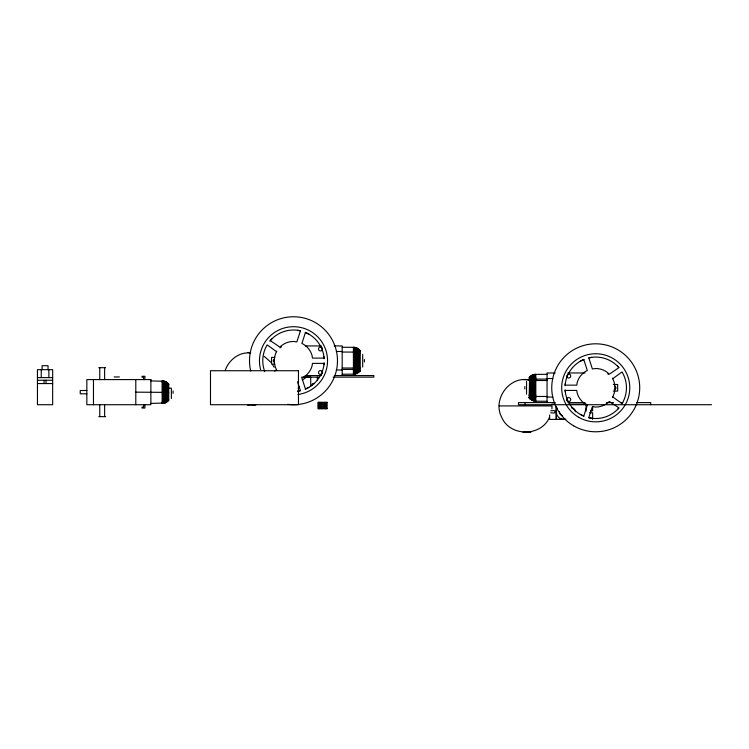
<?xml version="1.0" encoding="UTF-8"?>
<svg xmlns="http://www.w3.org/2000/svg" width="749" height="749" viewBox="0 0 749 749"><rect width="100%" height="100%" fill="white"/><g stroke="black" fill="none" stroke-linecap="round" stroke-linejoin="round"><path stroke-width="1.12" d="M37.45 380.249L37.45 404.722L52.664 404.722L52.664 380.249L52.664 369.669L37.45 369.669L37.45 380.249L52.664 380.249M41.251 377.608L41.251 369.669M42.084 369.669L42.084 365.699L48.03 365.699L48.03 369.669M44.06 383.563L44.06 380.249M46.045 383.563L46.045 380.249M48.863 377.608L48.863 369.669M310.723 386.503L310.723 377.14L305.068 377.15M317.342 380.455L317.342 377.14M549.654 415.002L549.654 419.412L565.429 419.412M556.264 419.412L556.264 406.538L556.264 419.412L564.54 419.384M586.027 411.22L586.027 404.198L569.062 404.217M592.646 419.412L592.646 412.793L589.538 412.793M592.646 406.398L592.646 410.808L590.577 410.808M549.401 417.483C541.096 436.845 510.088 436.836 501.774 417.483C492.046 399.535 509.432 375.305 529.824 380.061M551.901 408.907L552.022 405.921L499.152 405.921M556.292 411.135L556.292 412.465M150.877 380.913L164.686 381.307L164.686 403.009L150.877 403.402M164.686 381.307L165.229 381.522L165.295 402.784L162.121 403.402L162.121 380.913L165.885 381.793L168.731 384.218L168.731 400.097L164.686 403.009M323.961 364.754L324.055 363.387L312.436 363.387L312.127 365.727A19.287 19.287 0 0 1 303.139 377.44L301.875 377.964L305.47 389.021M565.261 383.778L565.177 385.145L576.796 385.145L577.105 382.805A19.287 19.287 0 0 1 586.083 371.092L587.347 370.568L583.752 359.511M165.295 381.531L165.819 381.793L165.885 402.522L165.295 402.784M165.885 381.793L166.372 382.093L166.447 402.213L165.819 402.531L165.819 401.614L168.731 400.097L166.447 402.213M166.905 401.867L166.971 382.458L166.447 382.102M166.905 382.449L168.731 384.218L166.915 383.123L166.971 382.458M535.807 397.663L532.689 397.195L529.59 395.519L529.59 377.112L532.099 375.174L534.533 374.397L547.051 374.303M168.731 384.218L167.935 383.273L167.935 401.043L168.731 400.097M168.328 400.593L168.328 383.722M547.051 380.511L529.187 380.511L532.099 378.601L535.807 377.927M530.03 376.644L530.03 398.936L534.533 401.183L547.051 401.286M305.47 332.453L301.875 343.519L303.139 344.044A19.287 19.287 0 0 1 312.127 355.747L312.436 358.097L324.055 358.097L323.961 356.73M591.719 418.26L588.798 417.68L592.384 406.641L595.727 407.072A19.287 19.287 0 0 0 609.358 401.427L618.889 407.887L617.457 409.525M276.802 351.103C273.507 357.039 273.507 364.445 276.802 370.381M612.429 397.438C615.725 391.493 615.725 384.087 612.429 378.151M225.318 370.053C228.885 359.941 239.268 351.73 250.306 353.004M359.632 370.952L360.035 370.446L359.632 370.924M529.59 377.59L529.187 378.095L529.59 377.608M342.181 374.228L354.698 374.135L357.685 373.049L360.035 370.933L360.035 350.551L357.685 348.425L354.698 347.349L342.181 347.255M529.59 377.112L529.187 397.981L530.03 398.936M271.775 339.016L270.342 340.645L279.864 347.105A19.287 19.287 0 0 1 293.496 341.46L296.838 341.9L300.424 330.852L297.512 330.281M529.59 380.071L529.187 380.511L530.03 379.734M342.181 368.021L360.035 368.021L357.123 369.94L353.425 370.605M302.456 380.052L306.023 377.421A2.397 2.397 0 0 0 306.444 377.019M274.686 371.139L276.55 369.781M612.673 378.751L622.026 371.953L622.335 372.431A30.728 30.728 0 0 1 622.335 403.159L622.026 403.627L612.673 396.839M167.888 400.668L167.411 401.483M360.035 368.021L354.726 369.397L342.181 369.435M308.86 387.355L305.255 389.134A30.728 30.728 0 0 0 324.158 362.75M580.363 361.187L583.967 359.408A30.728 30.728 0 0 0 565.064 385.782M529.571 380.305L534.505 379.144L547.051 379.097M165.819 401.623L162.121 402.176M617.457 366.064L618.889 367.693L609.358 374.154A19.287 19.287 0 0 0 595.727 368.508L592.384 368.948L588.798 357.91L591.719 357.329M247.638 405.19L255.765 404.722M528.195 432.248L531.069 431.78M252.919 405.19L255.858 404.722M531.163 431.78L522.942 432.248M164.022 403.177L164.022 381.138M305.358 345.926L321.377 345.926M334.063 345.926L342.181 345.926L342.181 375.558M336.376 351.478L342.181 351.478M342.181 352.049L354.726 352.086L360.035 353.462L353.425 353.462M247.638 352.545L250.625 352.545M274.846 357.432L271.541 357.432L271.541 364.051L274.846 364.051M98.756 367.684L105.637 367.684M336.376 369.997L342.181 369.997M555.168 372.974L547.051 372.974L547.051 402.606M567.845 372.974L585.006 372.974M305.208 375.558L321.499 375.558M334.297 375.558L373.863 375.558L373.863 377.14L333.136 377.14M114.101 376.944L119.391 376.944M301.716 377.14L319.177 377.14M37.45 377.608L52.664 377.608M547.051 378.535L552.846 378.535M522.942 379.593L530.189 379.902L528.195 379.593M37.45 383.563L52.664 383.563M613.281 384.49L617.682 384.49L617.682 391.1L613.281 391.1M168.731 388.188L171.381 388.188L171.381 398.505M86.847 390.501L80.237 390.501L80.237 393.815L86.847 393.815M135.794 392.158L168.731 392.392M535.807 395.079L529.187 395.079L529.59 395.519M547.051 396.483L534.505 396.446L529.187 395.079L530.03 395.856M547.051 397.054L552.846 397.054M327.163 402.344L318.166 402.344L318.166 408.692L327.163 408.692M555.309 402.606L518.448 402.606L518.448 404.722L711.55 404.722M567.845 402.606L585.006 402.606M606.512 402.606L613.497 402.606M620.472 402.606L622.803 402.606M636.762 402.606L650.731 402.606L650.731 404.722M551.854 404.198L555.168 404.198M550.693 410.808L552.959 410.658A1.32 1.32 0 0 1 554.943 411.8A1.32 1.32 0 0 1 552.959 412.952L550.693 412.793M98.756 416.631L105.637 416.631M162.121 382.14L166.915 383.123M353.425 350.869L357.123 351.543L360.035 353.462M562.705 416.144L559.98 414.047L559.372 411.8M580.363 414.403L583.752 416.079L587.347 405.012L586.083 404.497A19.287 19.287 0 0 1 577.105 392.785L576.796 390.435L565.177 390.435L565.261 391.802M308.86 334.129L305.255 332.35A30.728 30.728 0 0 1 324.158 358.734M167.888 383.647L167.476 382.842L167.476 401.473M264.191 356.346L270.895 362.254M276.55 351.693L267.206 344.905L266.887 345.373A30.728 30.728 0 0 0 264.743 371.57M314.234 383.76L314.028 383.6A1.32 1.32 0 0 0 312.221 385.407M529.59 397.363L529.187 396.914L529.59 397.391M359.632 351.141L360.035 351.618M272.636 364.688L274.097 367.3M297.559 381.793L300.424 390.622L297.512 391.203A30.728 30.728 0 0 0 300.48 390.669M529.571 395.285L529.59 398.477M566.871 398.524L567.115 400.724M166.915 401.192L166.971 401.867M535.807 374.303L535.807 401.286M535.161 374.331L535.161 401.258M534.533 374.397L534.533 401.183M533.906 374.528L533.906 401.061M533.288 374.697L533.288 400.893M532.689 374.912L532.689 400.678M532.099 375.174L532.099 400.415M531.547 375.483L531.547 400.106M531.013 375.829L531.013 399.76M530.507 376.223L530.507 399.367M526.547 381.447L526.547 394.143M525.058 402.606L525.058 404.722M524.824 386.606L524.824 388.984M364.407 359.548L364.407 361.936M362.685 354.389L362.685 367.094M359.632 350.055L359.632 371.429M359.192 349.596L359.192 371.888M358.724 349.165L358.724 372.319M358.219 348.781L358.219 372.702M357.685 348.425L357.685 373.049M357.123 348.126L357.123 373.358M356.543 347.864L356.543 373.62M355.944 347.639L355.944 373.835M355.326 347.47L355.326 374.013M354.698 347.349L354.698 374.135M354.062 347.274L354.062 374.21M353.425 347.255L353.425 374.228M327.013 402.344L327.013 408.692M326.564 402.344L326.564 408.692M325.843 402.344L325.843 408.692M324.916 402.344L324.916 408.692M323.83 402.344L323.83 408.692M322.669 402.344L322.669 408.692M321.499 402.344L321.499 408.692M320.413 402.344L320.413 408.692M319.486 402.344L319.486 408.692M318.765 402.344L318.765 408.692M318.325 402.344L318.325 408.692M173.094 390.969L173.094 393.347M144.922 379.593L144.922 376.288L142.01 376.288L142.01 377.206L143.602 377.206L143.602 379.593M144.922 404.722L144.922 408.036L142.01 408.036L142.01 407.11L143.602 407.11L143.602 404.722M135.794 379.593L135.794 404.722M104.626 367.684L104.626 379.593M104.626 404.722L104.626 416.631M99.757 367.684L99.757 379.593M99.757 404.722L99.757 416.631M93.466 379.593L93.466 404.722M607.767 373.863A6.61 6.61 0 0 1 608.488 374.341M567.021 400.556A1.985 1.985 0 0 1 568.566 397.588A1.985 1.985 0 0 1 570.607 400.247A1.985 1.985 0 0 1 567.339 400.968M567.339 374.612A1.985 1.985 0 0 1 570.541 375.183A1.985 1.985 0 0 1 568.912 377.992A1.985 1.985 0 0 1 566.824 375.502M614.377 386.203A1.592 1.592 0 0 1 615.968 387.795A1.592 1.592 0 0 1 614.377 389.377M618.833 408.055A30.728 30.728 0 0 1 588.751 417.717M583.967 416.182A30.728 30.728 0 0 1 565.064 389.798M588.751 357.872A30.728 30.728 0 0 1 618.833 367.534M565.841 419.15A7.602 7.602 0 0 1 557.284 407.999M571.478 407.831A3.97 3.97 0 0 1 575.447 411.8M280.089 347.864A6.61 6.61 0 0 1 281.465 346.815M321.892 373.92A1.985 1.985 0 0 1 318.625 373.189A1.985 1.985 0 0 1 320.656 370.54A1.985 1.985 0 0 1 322.201 373.508M322.201 347.976A1.985 1.985 0 0 1 320.656 350.944A1.985 1.985 0 0 1 318.625 348.285A1.985 1.985 0 0 1 321.892 347.564M274.434 362.273A1.592 1.592 0 0 1 274.434 359.211M269.743 341.244A30.728 30.728 0 0 1 300.48 330.815M250.728 371.008A43.985 43.985 0 0 1 288.515 317.042A43.985 43.985 0 0 1 337.481 361.121A43.985 43.985 0 0 1 287.756 404.348M299.609 386.737A3.97 3.97 0 0 1 298.158 388.188M260.615 369.547A34.042 34.042 0 0 1 286.127 327.51A34.042 34.042 0 0 1 327.023 354.829A34.042 34.042 0 0 1 297.943 394.489M162.767 380.96L162.767 403.374L162.121 403.402L163.422 403.299L163.422 381.016L162.121 380.913L162.767 380.96M360.035 370.792L359.632 371.317L360.035 370.792M529.59 377.215L529.187 377.739L529.59 377.243M529.59 378.198L529.187 378.676L529.59 378.217M298.458 370.727L210.488 370.727L210.488 404.722L298.458 404.722L298.458 370.727M150.877 379.593L86.847 379.593L86.847 404.722L150.877 404.722L150.877 379.593M529.59 397.972L529.187 397.494L529.59 398M360.035 351.038L359.632 350.56L360.035 351.038M529.59 398.337L529.187 397.85L529.59 398.365M360.035 350.682L359.632 350.195L360.035 350.682M573.734 425.881A43.985 43.985 0 0 0 639.712 387.795A43.985 43.985 0 0 0 573.734 349.699A43.985 43.985 0 0 0 573.734 425.881M578.705 417.277A34.042 34.042 0 0 0 629.769 387.795A34.042 34.042 0 0 0 578.705 358.312A34.042 34.042 0 0 0 578.705 417.277"/></g></svg>
